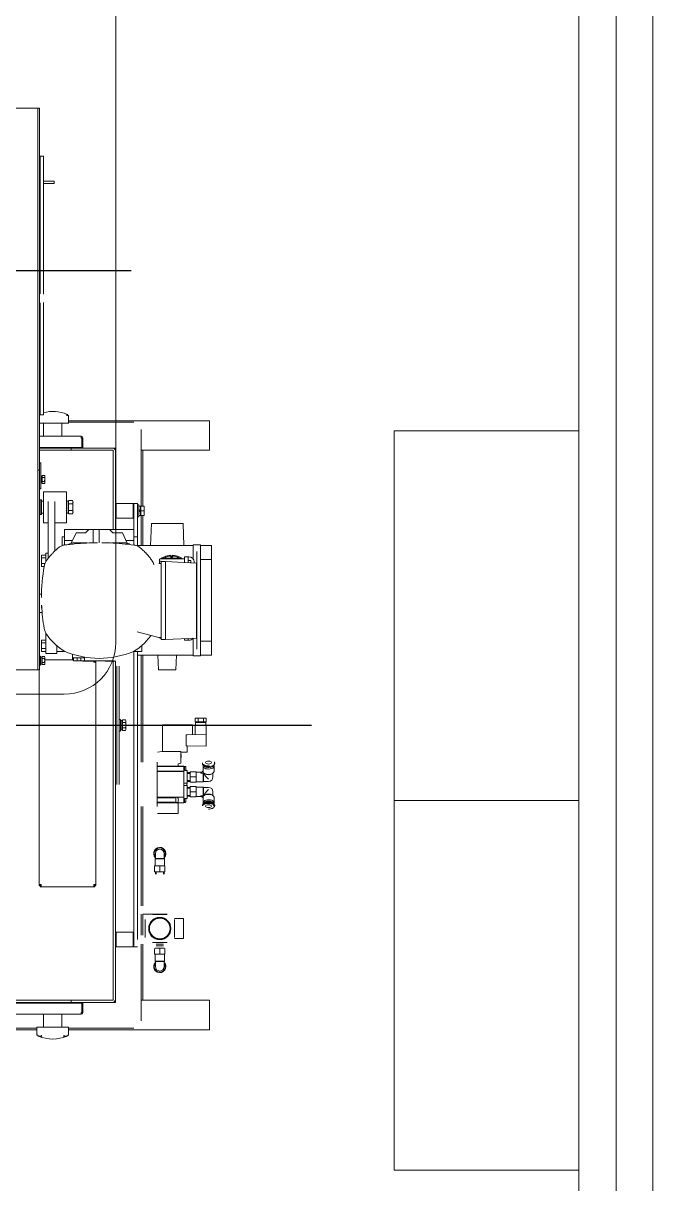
# Model space of a CAD drawing. Extents: x -681219 to -550379, y -242630 to -158199.
# Drawn here: x -667758 to -666906, y -222387 to -220817 of the extents above; entities that cross this region are included whole.
import ezdxf
from ezdxf.lldxf.tags import DXFTag

# ---------------------------------------------------------------- set-up
doc = ezdxf.new("R2010")
doc.units = 0
doc.header["$LTSCALE"] = 1000
doc.linetypes.add('DASHED2', pattern=[9.525, 6.35, -3.175])
doc.layers.get('0').update_dxf_attribs({"linetype": 'CONTINUOUS'})
for name, color, linetype, lineweight in [('buyer', 6, 'CONTINUOUS', 0), ('famsun', 7, 'CONTINUOUS', 0), ('轴网_轴线', 1, 'CENTER2', 0)]:
    doc.layers.add(name, color=color, linetype=linetype, lineweight=lineweight)
doc.layers.add('center', color=253, linetype='CENTER2')
doc.layers.add('interface', color=251, linetype='DASHED2')
tags = doc.linetypes.add('CENTER2', pattern=[28.575, 19.05, -3.175, 3.175, -3.175]).pattern_tags.tags
tags[10:11] = [DXFTag(74, 4), DXFTag(75, 0), DXFTag(340, '0'), DXFTag(46, 0.0), DXFTag(50, 0.0), DXFTag(44, 0.0), DXFTag(45, 0.0)]
tags[8:9] = [DXFTag(74, 4), DXFTag(75, 0), DXFTag(340, '0'), DXFTag(46, 0.0), DXFTag(50, 0.0), DXFTag(44, 0.0), DXFTag(45, 0.0)]
tags[6:7] = [DXFTag(74, 4), DXFTag(75, 0), DXFTag(340, '0'), DXFTag(46, 0.0), DXFTag(50, 0.0), DXFTag(44, 0.0), DXFTag(45, 0.0)]
tags[4:5] = [DXFTag(74, 4), DXFTag(75, 0), DXFTag(340, '0'), DXFTag(46, 0.0), DXFTag(50, 0.0), DXFTag(44, 0.0), DXFTag(45, 0.0)]

# ---------------------------------------------------------------- blocks, each defined once
blk = doc.blocks.new('轴网FB0EDE194AE0F5E0')
at = {"layer": '轴网_轴线'}
blk.add_line((43000, -1200), (43000, 23700), dxfattribs=at)
blk = doc.blocks.new('9001010002801XY_A_LD-PSC-Ⅲ_B_V_1', base_point=(1910, 1482.9))
at = {"color": 0, "linetype": 'ByBlock', "lineweight": -2}
for p, q in [((1407, 2305.9), (2413, 2305.9)), ((1337, 729.9), (1337, 2235.9)), ((2483, 2235.9), (2483, 729.9)), ((2413, 659.9), (1407, 659.9))]:
    blk.add_line(p, q, dxfattribs=at)
for centre, radius in [((2310, 1482.9), 135), ((1910, 1482.9), 131.5), ((2310, 1482.9), 125)]:
    blk.add_circle(centre, radius, dxfattribs=at)
for centre, start, end in [((1407, 2235.9), 90, 180), ((2413, 2235.9), 0, 90), ((1407, 729.9), 180, 270), ((2413, 729.9), 270, 360)]:
    blk.add_arc(centre, 70, start, end, dxfattribs=at)
at = {"layer": 'center', "ltscale": 11.787254}
for p, q in [((1910, 639.1), (1910, 2323.2)), ((1316.8, 1482.9), (2503.2, 1482.9))]:
    blk.add_line(p, q, dxfattribs=at)
at = {"layer": 'center', "ltscale": 1.192057}
for p, q in [((1762.5, 1930.4), (2057.5, 1930.4)), ((1762.5, 1035.4), (2057.5, 1035.4))]:
    blk.add_line(p, q, dxfattribs=at)
at = {"layer": 'center', "ltscale": 2.017226}
blk.add_line((2310, 1634.4), (2310, 1346.2), dxfattribs=at)
at = {"layer": 'interface', "ltscale": 2.722021}
for points in [[(1772.5, 2067.9), (2047.5, 2067.9), (2047.5, 1792.9), (1772.5, 1792.9)], [(1772.5, 897.9), (2047.5, 897.9), (2047.5, 1172.9), (1772.5, 1172.9)]]:
    blk.add_lwpolyline(points, close=True, dxfattribs=at)
blk.add_circle((1910, 1482.9), 125, dxfattribs=at)
blk = doc.blocks.new('*U117')
at = {"color": 0, "linetype": 'ByBlock', "lineweight": -2}
for p, q in [((178.4, 412), (715.5, 412)), ((178.4, 410), (715.5, 410)), ((715.5, 409), (715.5, 419.1)), ((716.6, 408.5), (716, 408.5)), ((716.6, 408.5), (722.3, 408.5)), ((722.3, 408.5), (727.6, 408.5)), ((724.4, 391), (724.4, 408.5)), ((727.6, 408.5), (746.3, 408.5)), ((746.3, 408.5), (751.5, 408.5)), ((749.4, 408.5), (749.4, 391)), ((751.5, 408.5), (757.3, 408.5)), ((757.9, 408.5), (757.3, 408.5)), ((758.4, 419.1), (758.4, 409)), ((758.4, 412), (949.4, 412)), ((758.4, 410), (846.9, 410)), ((949.4, 412), (949.4, 372)), ((856.9, 400), (856.9, 296.2)), ((775.4, 391), (118.4, 391)), ((775.4, 391), (775.4, 388.5)), ((775.4, 388.5), (776.4, 388.5)), ((777.9, 388.5), (776.4, 388.5)), ((776.4, 376), (776.4, 388.5)), ((776.4, 388.5), (776.4, 376)), ((777.9, 376), (777.9, 388.5)), ((74.9, 372), (818.9, 372)), ((776.4, 376), (117.4, 376)), ((761.9, 375), (131.9, 375)), ((761.9, 372), (131.9, 372)), ((761.9, 375), (817.9, 375)), ((761.9, 375), (761.9, 372)), ((761.9, 375), (761.9, 372)), ((761.9, 372), (817.9, 372)), ((777.9, 376), (776.4, 376)), ((817.9, 375), (821.9, 375)), ((818.9, 372), (818.9, -86.5)), ((818.9, 371), (818.9, -86.5)), ((821.9, 375), (821.9, 371)), ((821.9, 371), (821.9, -87)), ((856.9, 372), (949.4, 372)), ((858.9, 372), (858.9, 296.2)), ((875.6, 319.1), (875.9, 319.5)), ((875.6, 319.1), (888.3, 319.1)), ((875.6, 309.8), (875.6, 319.1)), ((875.9, 319.5), (875.9, 326.5)), ((875.9, 319.5), (887.9, 319.5)), ((887.9, 326.5), (887.9, 319.5)), ((887.9, 319.5), (888.3, 319.1)), ((888.3, 319.1), (888.3, 309.8)), ((821.9, 299), (822.9, 300)), ((822.9, 300), (822.9, 280)), ((822.9, 300), (845.9, 300)), ((845.9, 280), (845.9, 300)), ((845.9, 300), (846.9, 299)), ((851.9, 300), (846.9, 300)), ((846.9, 300), (846.9, 290)), ((874.9, 309.7), (875.6, 309.8)), ((874.9, 309.4), (874.9, 309.7)), ((874.9, 302), (874.9, 309.4)), ((875.6, 309.8), (888.3, 309.8)), ((875.6, 301.5), (888.3, 301.5)), ((876.9, 298.5), (886.9, 298.5)), ((881.9, 309.4), (881.9, 302)), ((888.3, 309.8), (888.9, 309.7)), ((888.9, 309.4), (888.9, 309.7)), ((888.9, 309.4), (888.9, 302)), ((846.9, -100), (846.9, 290)), ((851.9, -100), (851.9, 290)), ((856.9, 283.8), (856.9, 255.8)), ((858.9, 283.8), (858.9, 255.8)), ((861.9, 287.2), (861.9, 262.8)), ((891.7, 294), (872.2, 294)), ((886.9, 296), (876.9, 296)), ((901.9, 288.6), (913.9, 288.6)), ((901.9, 262.8), (901.9, 287.2)), ((913.9, 288.6), (913.9, 287.6)), ((913.9, 287.6), (913.9, 262.4)), ((822.9, 280), (821.9, 281)), ((845.9, 280), (822.9, 280)), ((846.9, 281), (845.9, 280)), ((892, 255.8), (858.9, 255.8)), ((872.2, 256), (891.7, 256)), ((901.9, 261.4), (913.9, 261.4)), ((913.9, 262.4), (913.9, 261.4)), ((856.9, 244.2), (856.9, 110)), ((858.9, 244.2), (858.9, 110)), ((718.4, 217), (719.9, 217)), ((718.4, 217), (718.4, 215.5)), ((718.4, 215.5), (721.4, 215.5)), ((718.4, 215.5), (718.4, -75)), ((719.9, 218.5), (719.9, 217)), ((721.4, 218.5), (719.9, 218.5)), ((721.4, 217), (719.9, 217)), ((719.9, 217), (719.9, 215.5)), ((721.4, 218.5), (721.4, 215.5)), ((792.4, 218.5), (721.4, 218.5)), ((792.4, 218.5), (792.4, 215.5)), ((793.9, 218.5), (792.4, 218.5)), ((793.9, 217), (792.4, 217)), ((795.4, 215.5), (792.4, 215.5)), ((793.9, 218.5), (793.9, 217)), ((795.4, 217), (793.9, 217)), ((793.9, 215.5), (793.9, 217)), ((795.4, 215.5), (795.4, 217)), ((795.4, -85.5), (795.4, 215.5)), ((874.9, 198.3), (875.6, 198.5)), ((874.9, 198), (874.9, 198.3)), ((874.9, 190.6), (874.9, 198)), ((874.9, 190.6), (874.9, 190.3)), ((875.6, 190.2), (874.9, 190.3)), ((875.6, 198.5), (888.3, 198.5)), ((875.6, 190.2), (888.3, 190.2)), ((875.6, 180.9), (875.6, 190.2)), ((875.9, 198.5), (875.9, 201.5)), ((877, 201.5), (877, 198.5)), ((881.9, 190.6), (881.9, 198)), ((886.9, 201.5), (886.9, 198.5)), ((887.9, 201.5), (887.9, 198.5)), ((888.3, 198.5), (888.9, 198.3)), ((888.9, 190.3), (888.3, 190.2)), ((888.3, 190.2), (888.3, 180.9)), ((888.9, 198), (888.9, 198.3)), ((888.9, 198), (888.9, 190.6)), ((888.9, 190.6), (888.9, 190.3)), ((888.3, 180.9), (875.6, 180.9)), ((875.9, 180.5), (875.6, 180.9)), ((887.9, 180.5), (875.9, 180.5)), ((875.9, 173.5), (875.9, 180.5)), ((888.3, 180.9), (887.9, 180.5)), ((887.9, 180.5), (887.9, 173.5)), ((878.4, 110), (878.4, 50)), ((906.9, 119.4), (878.9, 119.4)), ((906.9, 104.8), (906.9, 119.4)), ((903.4, 104.8), (878.4, 104.8)), ((903.4, 103.9), (878.4, 103.9)), ((903.4, 98.1), (878.4, 98.1)), ((903.4, 97.2), (878.4, 97.2)), ((903.4, 103.9), (903.4, 104.8)), ((906.9, 104.8), (903.4, 104.8)), ((903.4, 104.5), (905.6, 104.3)), ((903.4, 102.6), (903.4, 103.9)), ((903.4, 102.6), (903.4, 99.4)), ((903.4, 98.1), (903.4, 99.4)), ((903.4, 97.2), (903.4, 98.1)), ((905.6, 97.7), (903.4, 97.5)), ((914.6, 97.2), (903.4, 97.2)), ((914.6, 104.8), (906.9, 104.8)), ((906.9, 104.8), (906.9, 102.3)), ((914.6, 101), (914.6, 104.8)), ((914.6, 104.4), (915.3, 104.4)), ((914.6, 101), (914.6, 97.2)), ((914.6, 98.9), (918.9, 98.9)), ((915.3, 98.9), (914.6, 98.9)), ((914.6, 62.8), (914.6, 97.2)), ((915.3, 98.9), (915.3, 104.4)), ((915.3, 104.4), (916.2, 104.4)), ((916.2, 99), (915.3, 98.9)), ((918.9, 98.9), (918.9, 81.1)), ((918.9, 96), (922.9, 96)), ((918.9, 94.9), (922.9, 94.9)), ((922.9, 96.4), (923.1, 97)), ((922.9, 83.6), (922.9, 96.4)), ((923.4, 97), (923.1, 97)), ((930.8, 97), (923.4, 97)), ((930.8, 97), (931.1, 97)), ((931.1, 97), (931.3, 96.4)), ((931.3, 83.6), (931.3, 96.4)), ((931.3, 96.4), (938.1, 96.4)), ((940.4, 98.4), (937.4, 95.8)), ((940.5, 97.9), (937.4, 95.3)), ((937.4, 95.3), (940.6, 95.3)), ((939.7, 108.2), (939.7, 109.1)), ((940.4, 98.1), (940.4, 104.5)), ((940.5, 104.9), (940.8, 106.1)), ((940.5, 97), (940.5, 97.9)), ((940.6, 83.6), (940.6, 95.3)), ((940.9, 84), (940.9, 94.9)), ((940.9, 94.9), (942, 94.9)), ((942, 94.9), (942, 95)), ((943.3, 94.2), (942.2, 94.9)), ((953.7, 94.9), (952.5, 94.2)), ((953.9, 95), (953.9, 90)), ((955.1, 106.1), (955.4, 104.9)), ((955.4, 104.5), (955.4, 97.3)), ((956.1, 109.3), (956.1, 109.3)), ((956.2, 109.1), (956.2, 108.2)), ((823.9, 80), (823.9, -80)), ((823.9, 80), (823.9, -80)), ((826.9, 80), (826.9, -80)), ((918.4, 81.7), (914.6, 81.7)), ((918.4, 81.7), (918.4, 78.3)), ((918.9, 81.1), (918.4, 81.1)), ((918.4, 78.9), (918.9, 78.9)), ((918.9, 85.1), (922.9, 85.1)), ((922.9, 84), (918.9, 84)), ((918.9, 78.9), (918.9, 61.1)), ((923.1, 83), (922.9, 83.6)), ((923.4, 83), (923.1, 83)), ((930.8, 90), (923.4, 90)), ((923.4, 83), (930.8, 83)), ((930.8, 83), (931.1, 83)), ((931.3, 83.6), (931.1, 83)), ((940.6, 83.6), (931.3, 83.6)), ((940.9, 84), (940.6, 83.6)), ((947.9, 84), (940.9, 84)), ((918.4, 78.3), (914.6, 78.3)), ((918.9, 76), (922.9, 76)), ((918.9, 74.9), (922.9, 74.9)), ((918.9, 65.1), (922.9, 65.1)), ((922.9, 64), (918.9, 64)), ((922.9, 76.4), (923.1, 77)), ((922.9, 63.6), (922.9, 76.4)), ((923.1, 63), (922.9, 63.6)), ((923.4, 77), (923.1, 77)), ((923.4, 63), (923.1, 63)), ((930.8, 77), (923.4, 77)), ((930.8, 70), (923.4, 70)), ((930.8, 63), (923.4, 63)), ((930.8, 77), (931.1, 77)), ((930.8, 63), (931.1, 63)), ((931.1, 77), (931.3, 76.4)), ((931.3, 63.6), (931.1, 63)), ((931.3, 63.6), (931.3, 76.4)), ((931.3, 76.4), (940.6, 76.4)), ((938.1, 63.6), (931.3, 63.6)), ((940.5, 62.1), (937.4, 64.7)), ((940.6, 64.7), (937.4, 64.7)), ((940.4, 61.6), (937.4, 64.2)), ((940.5, 62.1), (940.5, 63)), ((940.6, 64.7), (940.6, 76.4)), ((940.6, 76.4), (940.9, 76)), ((940.9, 65.1), (940.9, 76)), ((940.9, 76), (947.9, 76)), ((942, 65.1), (940.9, 65.1)), ((942, 65), (942, 65.1)), ((942.2, 65.1), (943.3, 65.8)), ((952.5, 65.8), (953.7, 65.1)), ((953.9, 70), (953.9, 65)), ((856.9, 50), (856.9, -95)), ((858.9, 50), (858.9, -95)), ((914.6, 62.8), (878.4, 62.8)), ((914.6, 62.3), (878.4, 62.3)), ((914.6, 55.7), (878.4, 55.7)), ((906.9, 55.2), (878.4, 55.2)), ((914.6, 55.2), (906.9, 55.2)), ((906.9, 52), (906.9, 55.2)), ((906.9, 52), (910.4, 51.1)), ((910.4, 51.1), (910.4, 35.6)), ((914.6, 62.3), (914.6, 62.8)), ((914.6, 55.7), (914.6, 62.3)), ((918.9, 61.1), (914.6, 61.1)), ((914.6, 61.1), (915.3, 61.1)), ((914.6, 55.2), (914.6, 55.7)), ((915.3, 55.6), (914.6, 55.6)), ((915.3, 55.6), (915.3, 61.1)), ((915.3, 61.1), (916.2, 61)), ((916.2, 55.6), (915.3, 55.6)), ((939.7, 50.9), (939.7, 51.8)), ((940.4, 55.5), (940.4, 61.9)), ((940.8, 53.9), (940.5, 55.1)), ((955.4, 55.1), (955.1, 53.9)), ((955.4, 62.7), (955.4, 55.5)), ((956.1, 50.8), (955.8, 49.5)), ((956.2, 51.8), (956.2, 50.9)), ((884.7, 35.6), (878.9, 36.4)), ((910.4, 35.6), (884.7, 35.6)), ((885.4, -0.6), (885.4, 35.6)), ((910.4, 43.6), (911, 43.6)), ((911, 39.4), (910.4, 39.4)), ((910.4, 36.3), (919.1, 36.3)), ((911, 43.6), (911, 39.4)), ((919.1, 36.3), (919.1, 28)), ((917.4, 12.8), (917.4, 28)), ((917.4, 28), (919.1, 28)), ((919.1, 28), (944.9, 28.5)), ((944.9, 28.5), (944.9, 12.3)), ((826.9, 8), (828.5, 8)), ((828.5, -8), (828.5, 8)), ((828.5, 6.2), (828.8, 6.2)), ((830.6, -6.2), (830.6, 6.2)), ((830.6, 5.8), (831.2, 5.8)), ((831.2, 3.6), (831.2, 7.2)), ((831.2, 7.2), (835.4, 7.2)), ((831.2, 3.6), (835.4, 3.6)), ((831.2, -3.6), (831.2, 3.6)), ((835.4, 7.2), (835.9, 6.2)), ((835.9, 0), (835.9, 6.2)), ((835.9, 0), (835.9, -6.2)), ((919.1, 12.8), (917.4, 12.8)), ((918.9, 12.8), (926.1, 12.5)), ((944.9, 12.3), (919.1, 12.8)), ((926.1, 12.5), (926.1, -0.6)), ((929.9, 0.3), (929.9, 12.6)), ((929.9, 0.3), (944.9, 0.3)), ((930.4, -3.5), (930.4, 0.3)), ((944.4, 0.3), (944.4, -3.5)), ((944.9, 12.3), (944.9, 0.3)), ((828.5, -8), (826.9, -8)), ((830.6, -6.2), (828.5, -6.2)), ((831.2, -5.8), (830.6, -5.8)), ((831.2, -7.2), (831.2, -3.6)), ((831.2, -3.6), (835.4, -3.6)), ((831.2, -7.2), (835.4, -7.2)), ((835.9, -6.2), (835.4, -7.2)), ((926.1, -0.6), (885.4, -0.6)), ((929.9, -4.7), (929.9, -9.7)), ((929.9, -4.7), (933.7, -4.7)), ((929.9, -9.7), (933.7, -9.7)), ((930.4, -3.5), (944.4, -3.5)), ((931.3, -4.7), (931.3, -3.5)), ((933.7, -4.7), (933.7, -9.7)), ((933.7, -4.7), (941.2, -4.7)), ((933.7, -9.7), (941.2, -9.7)), ((941.2, -4.7), (944.9, -4.7)), ((941.2, -4.7), (941.2, -9.7)), ((941.2, -9.7), (944.9, -9.7)), ((943.6, -3.5), (943.6, -4.7)), ((944.9, -4.7), (944.9, -9.7)), ((651.9, -75), (710.9, -75)), ((710.9, -75), (716.9, -75)), ((716.9, -75), (716.9, -75.2)), ((718.9, -75), (716.9, -75)), ((716.9, -75), (716.9, -78)), ((716.9, -342), (716.9, -78)), ((718.9, -78), (718.9, -75)), ((718.9, -342), (718.9, -78)), ((879.4, -95), (880.1, -75)), ((880.1, -75), (903.7, -75)), ((903.7, -75), (904.4, -95)), ((718.9, -81.5), (720.5, -81.5)), ((720.5, -93.5), (718.9, -93.5)), ((720.5, -93.5), (720.5, -81.5)), ((720.5, -82.8), (722.1, -82.8)), ((722.1, -92.2), (721.9, -92.2)), ((722.1, -82.8), (722.1, -91.9)), ((722.1, -83.1), (722.6, -83.1)), ((722.1, -92.1), (722.1, -91.9)), ((722.6, -92), (722.1, -92)), ((722.6, -84.7), (722.6, -82)), ((722.6, -82), (725.7, -82)), ((722.6, -90.3), (722.6, -84.7)), ((722.6, -84.7), (725.7, -84.7)), ((722.6, -93), (722.6, -90.3)), ((722.6, -90.3), (725.7, -90.3)), ((722.6, -93), (725.7, -93)), ((725.7, -82), (726.1, -82.7)), ((726.1, -92.3), (725.7, -93)), ((726.1, -87.5), (726.1, -82.7)), ((726.1, -87.5), (726.1, -92.3)), ((726.1, -88.5), (764.1, -88.5)), ((763.9, -89.5), (763.9, -91)), ((763.9, -91), (769.9, -91)), ((763.9, -96.1), (763.9, -91)), ((764.9, -91), (764.9, -87)), ((764.9, -87), (769.9, -87)), ((769.9, -91), (769.9, -87)), ((769.9, -87), (774.9, -87)), ((769.9, -91), (779.9, -91)), ((779.9, -87), (774.9, -87)), ((774.9, -91), (774.9, -87)), ((777.9, -86.5), (791.9, -86.5)), ((777.9, -87), (777.9, -86.5)), ((779.9, -89.5), (779.9, -87)), ((779.9, -87), (819.9, -87)), ((779.9, -91), (779.9, -89.5)), ((791.9, -86.5), (791.9, -87)), ((795.4, -85.5), (792.4, -85.5)), ((792.4, -85.5), (792.4, -87)), ((793.9, -87), (793.9, -85.5)), ((795.4, -87), (793.9, -87)), ((795.4, -87), (795.4, -85.5)), ((807.9, -86.5), (821.9, -86.5)), ((807.9, -87), (807.9, -86.5)), ((926.9, -94), (926.9, -104.3)), ((926.9, -94), (931.9, -94)), ((931.9, -94.1), (931.9, -94)), ((932, -94.1), (931.9, -94.1)), ((932, -94), (932, -94.1)), ((932, -94), (936.9, -94)), ((936.9, -104.3), (936.9, -94)), ((721.9, -103.7), (721.9, -100)), ((727.4, -100), (721.9, -100)), ((721.9, -111.3), (721.9, -103.7)), ((727.4, -103.7), (721.9, -103.7)), ((727.4, -97), (727.4, -125.2)), ((727.4, -97), (742.4, -97)), ((742.4, -97), (742.4, -107.7)), ((742.4, -100), (753.2, -100)), ((749.8, -101.9), (753.1, -100)), ((753.1, -100), (753.6, -99.8)), ((846.3, -99.8), (850.1, -101.9)), ((846.6, -100), (857.4, -100)), ((926.9, -95), (852.4, -95)), ((857.4, -100), (857.4, -100.2)), ((857.4, -103.2), (857.4, -100.2)), ((857.4, -108.1), (857.4, -103.2)), ((926.9, -104.3), (926.9, -117.7)), ((931.9, -104.3), (931.9, -102.9)), ((931.9, -102.9), (932, -102.9)), ((931.9, -233.7), (931.9, -104.3)), ((932, -102.9), (932, -104.3)), ((932, -233.7), (932, -104.3)), ((951.4, -95), (936.9, -95)), ((936.9, -104.3), (936.9, -233.7)), ((951.9, -100), (951.9, -95.5)), ((951.9, -108.6), (951.9, -100)), ((951.9, -114.1), (951.9, -108.6)), ((721.9, -115), (721.9, -111.3)), ((727.4, -111.3), (721.9, -111.3)), ((727.4, -115), (721.9, -115)), ((851.4, -126.3), (880.4, -118.8)), ((880.4, -118.8), (883.9, -118.8)), ((882.4, -118), (883.9, -118)), ((883.9, -221.7), (883.9, -115.8)), ((889.4, -115.8), (883.9, -115.8)), ((889.4, -221.7), (889.4, -115.8)), ((931.4, -118), (889.4, -115.8)), ((915.4, -117.1), (915.4, -115)), ((915.4, -115), (920.4, -115)), ((921.4, -115), (920.4, -115)), ((920.4, -115), (920.4, -117.4)), ((931.4, -219.5), (931.4, -118)), ((951.4, -113.6), (936.9, -113.6)), ((951.9, -118.6), (951.9, -114.1)), ((951.9, -219.4), (951.9, -118.6)), ((718.9, -152.5), (722.6, -152.5)), ((722.4, -158.5), (721.9, -158.5)), ((721.9, -162.5), (721.9, -158.5)), ((722.2, -177.5), (718.9, -177.5)), ((721.9, -218.7), (721.9, -215)), ((725.4, -215), (721.9, -215)), ((721.9, -226.3), (721.9, -218.7)), ((726.5, -218.7), (721.9, -218.7)), ((883.9, -218.8), (880.4, -218.8)), ((881.4, -223.6), (881.4, -218.8)), ((931.4, -219.5), (889.4, -221.7)), ((928.4, -221), (928.4, -219.7)), ((951.9, -223.9), (951.9, -219.4)), ((727.4, -226.3), (721.9, -226.3)), ((721.9, -230), (721.9, -226.3)), ((727.4, -230), (721.9, -230)), ((727.4, -220.9), (727.4, -233)), ((730.9, -233), (727.4, -233)), ((730.9, -225.7), (730.9, -302.6)), ((881.4, -224), (881.4, -223.6)), ((882.4, -225), (915.4, -225)), ((889.4, -221.7), (883.9, -221.7)), ((883.9, -226), (883.9, -225)), ((887.9, -226), (883.9, -226)), ((887.9, -226), (887.9, -225)), ((907.9, -226), (887.9, -226)), ((896.9, -227.6), (896.9, -229)), ((896.9, -229), (896.9, -230)), ((898.9, -229), (898.9, -227.6)), ((898.9, -230), (898.9, -229)), ((907.9, -225), (907.9, -226)), ((911.9, -226), (907.9, -226)), ((911.9, -225), (911.9, -226)), ((915.4, -220.4), (915.4, -221)), ((915.4, -228), (915.4, -221)), ((915.4, -228), (920.4, -228)), ((920.4, -220.1), (920.4, -221)), ((920.4, -221), (920.4, -228)), ((920.4, -223), (923.9, -223)), ((920.4, -228), (921.4, -228)), ((923.9, -219.9), (923.9, -223)), ((926.9, -225.3), (926.9, -233.7)), ((926.9, -233.7), (926.9, -244)), ((931.9, -235.1), (931.9, -233.7)), ((932, -235.1), (931.9, -235.1)), ((932, -233.7), (932, -235.1)), ((936.9, -224.4), (951.4, -224.4)), ((936.9, -244), (936.9, -233.7)), ((951.9, -229.4), (951.9, -223.9)), ((951.9, -238), (951.9, -229.4)), ((739.9, -302.6), (739.9, -235.7)), ((749.9, -255), (749.9, -243)), ((752.9, -250), (752.9, -244)), ((752.9, -265), (752.9, -250)), ((763.7, -250), (752.9, -250)), ((762, -246.4), (768.6, -260.5)), ((783.6, -246.9), (765.4, -246.9)), ((791.9, -265), (791.9, -246.6)), ((799.9, -247), (799.9, -265)), ((834.4, -246.9), (816.3, -246.9)), ((831.3, -260.5), (837.9, -246.4)), ((836.2, -250), (846.9, -250)), ((846.9, -250), (846.9, -244)), ((846.9, -265), (846.9, -250)), ((851.9, -242.2), (851.9, -255)), ((852.4, -243), (926.9, -243)), ((856.9, -243), (856.9, -283.8)), ((858.9, -243), (858.9, -283.8)), ((870.5, -273), (869.4, -243)), ((914.4, -243), (913.4, -273)), ((926.9, -244), (931.9, -244)), ((931.9, -244), (931.9, -243.9)), ((931.9, -243.9), (932, -243.9)), ((932, -243.9), (932, -244)), ((932, -244), (936.9, -244)), ((936.9, -243), (951.4, -243)), ((951.9, -242.5), (951.9, -238)), ((752.9, -255), (749.9, -255)), ((785.9, -265), (752.9, -265)), ((781.4, -260.5), (768.6, -260.5)), ((785.9, -265), (781.4, -260.5)), ((791.9, -265), (785.9, -265)), ((799.9, -265), (791.9, -265)), ((813.9, -265), (799.9, -265)), ((818.4, -260.5), (813.9, -265)), ((846.9, -265), (813.9, -265)), ((831.3, -260.5), (818.4, -260.5)), ((818.9, -265), (818.9, -371)), ((818.9, -265), (818.9, -372)), ((821.9, -265), (821.9, -371)), ((851.9, -255), (846.9, -255)), ((846.9, -290), (846.9, -265)), ((851.9, -290), (851.9, -255)), ((724.4, -316), (724.4, -274)), ((724.4, -274), (730.9, -274)), ((739.9, -274), (755.4, -274)), ((755.4, -274), (755.4, -316)), ((821.9, -281), (822.9, -280)), ((822.9, -280), (822.9, -300)), ((822.9, -280), (845.9, -280)), ((845.9, -300), (845.9, -280)), ((845.9, -280), (846.9, -281)), ((851.9, -282), (853.5, -282)), ((853.5, -298), (853.5, -282)), ((870.5, -273), (913.4, -273)), ((718.9, -285), (719.9, -285)), ((719.9, -285), (719.9, -305)), ((719.9, -285), (721.9, -285)), ((719.9, -285), (719.9, -305)), ((721.9, -285), (721.9, -305)), ((721.9, -287), (724.4, -287)), ((755.4, -287), (757.9, -287)), ((757.9, -287), (757.9, -303)), ((757.9, -287.7), (758.5, -287.7)), ((758.5, -290.6), (758.5, -286.1)), ((758.5, -286.1), (763.7, -286.1)), ((758.5, -290.6), (763.7, -290.6)), ((758.5, -299.4), (758.5, -290.6)), ((763.7, -286.1), (764.3, -287.3)), ((764.3, -287.3), (764.3, -295)), ((764.3, -302.7), (764.3, -295)), ((846.9, -290), (846.9, -300)), ((851.9, -300), (851.9, -290)), ((853.5, -298), (851.9, -298)), ((853.5, -283.8), (855.6, -283.8)), ((855.6, -288.2), (853.5, -290.3)), ((853.5, -291.8), (855.6, -289.7)), ((855.6, -296.2), (853.5, -296.2)), ((855.6, -283.8), (855.6, -288.2)), ((855.6, -284.2), (856.2, -284.2)), ((855.6, -288.2), (855.6, -289.7)), ((855.6, -289.7), (855.6, -296.2)), ((856.2, -295.8), (855.6, -295.8)), ((856.2, -290), (856.2, -283.8)), ((856.2, -283.8), (860.4, -283.8)), ((856.2, -296.2), (856.2, -290)), ((856.2, -290), (860.4, -290)), ((856.2, -296.2), (860.4, -296.2)), ((856.9, -296.2), (856.9, -400)), ((858.9, -296.2), (858.9, -372)), ((860.9, -283.8), (860.4, -283.8)), ((860.4, -296.2), (860.9, -296.2)), ((860.9, -296.2), (860.9, -283.8)), ((719.9, -305), (718.9, -305)), ((721.9, -305), (719.9, -305)), ((724.4, -303), (721.9, -303)), ((757.9, -303), (755.4, -303)), ((758.5, -302.3), (757.9, -302.3)), ((758.5, -303.9), (758.5, -299.4)), ((758.5, -299.4), (763.7, -299.4)), ((758.5, -303.9), (763.7, -303.9)), ((764.3, -302.7), (763.7, -303.9)), ((822.9, -300), (821.9, -299)), ((845.9, -300), (822.9, -300)), ((846.9, -299), (845.9, -300)), ((846.9, -300), (851.9, -300)), ((720.9, -320), (718.9, -320)), ((718.9, -352), (718.9, -323)), ((720.9, -323), (720.9, -320)), ((720.9, -352), (720.9, -323)), ((720.9, -327.8), (722.1, -327.8)), ((722.1, -327.8), (722.1, -336.9)), ((722.1, -328.1), (722.6, -328.1)), ((722.6, -329.7), (722.6, -327)), ((722.6, -327), (725.7, -327)), ((722.6, -335.3), (722.6, -329.7)), ((722.6, -329.7), (725.7, -329.7)), ((755.4, -316), (724.4, -316)), ((725.7, -327), (726.1, -327.7)), ((726.1, -332.5), (726.1, -327.7)), ((716.9, -342), (716.9, -345)), ((716.9, -344.8), (716.9, -345.2)), ((718.9, -345), (716.9, -345)), ((716.9, -345), (716.9, -348)), ((716.9, -345), (718.9, -345)), ((722.1, -337.2), (721.9, -337.2)), ((722.1, -337.1), (722.1, -336.9)), ((722.6, -337), (722.1, -337)), ((722.6, -338), (722.6, -335.3)), ((722.6, -335.3), (725.7, -335.3)), ((722.6, -338), (725.7, -338)), ((726.1, -337.3), (725.7, -338)), ((726.1, -332.5), (726.1, -337.3)), ((716.9, -348), (716.9, -832)), ((718.9, -348), (718.9, -832)), ((718.9, -355), (720.9, -355)), ((720.9, -355), (720.9, -352)), ((718.9, -372), (761.9, -372)), ((818.9, -372), (718.9, -372)), ((718.9, -375), (761.9, -375)), ((718.9, -376), (776.4, -376)), ((817.9, -372), (761.9, -372)), ((761.9, -375), (761.9, -372)), ((761.9, -375), (761.9, -372)), ((817.9, -375), (761.9, -375)), ((777.9, -376), (776.4, -376)), ((776.4, -388.5), (776.4, -376)), ((776.4, -376), (776.4, -388.5)), ((777.9, -388.5), (777.9, -376)), ((821.9, -375), (817.9, -375)), ((821.9, -371), (821.9, -375)), ((949.4, -372), (856.9, -372)), ((949.4, -412), (949.4, -372)), ((718.9, -391), (775.4, -391)), ((724.4, -408.5), (724.4, -391)), ((749.4, -391), (749.4, -408.5)), ((775.4, -388.5), (775.4, -391)), ((776.4, -388.5), (775.4, -388.5)), ((777.9, -388.5), (776.4, -388.5)), ((733.7, -408.5), (718.6, -408.5)), ((718.9, -420), (719.9, -420)), ((720.9, -420), (719.9, -420)), ((719.9, -420), (719.9, -571.5)), ((722.4, -420), (720.9, -420)), ((724.4, -420), (722.4, -420)), ((724.4, -572), (724.4, -420)), ((740.2, -408.5), (733.7, -408.5)), ((755.3, -408.5), (740.2, -408.5)), ((757.9, -408.5), (755.3, -408.5)), ((758.4, -409), (758.4, -419.1)), ((846.9, -410), (758.4, -410)), ((949.4, -412), (758.4, -412)), ((719.9, -583.5), (719.9, -770)), ((724.4, -770), (724.4, -583)), ((724.9, -733), (728.9, -733)), ((724.9, -736), (728.9, -736)), ((738.9, -733), (728.9, -733)), ((728.9, -736), (738.9, -736)), ((738.9, -736), (738.9, -733)), ((718.9, -770), (719.9, -770)), ((720.9, -770), (719.9, -770)), ((722.4, -770), (720.9, -770)), ((724.4, -770), (722.4, -770)), ((716.9, -832), (716.9, -835)), ((718.9, -835), (718.9, -832)), ((651.9, -835), (710.9, -835)), ((710.9, -835), (716.9, -835)), ((716.9, -834.8), (716.9, -835)), ((716.9, -835), (718.9, -835))]:
    blk.add_line(p, q, dxfattribs=at)
at = {"color": 0, "linetype": 'ByBlock', "lineweight": -2, "ltscale": 0.5}
for points in [[(-1550.6, -1550), (1549.4, -1550), (1549.4, 1550), (-1550.6, 1550)], [(-1450.6, -1450), (1449.4, -1450), (1449.4, 1450), (-1450.6, 1450)], [(1199.4, 101.9), (1199.4, 601.9), (1449.4, 601.9), (1449.4, 101.9)], [(1199.4, -398.1), (1199.4, 101.9), (1449.4, 101.9), (1449.4, -398.1)]]:
    blk.add_lwpolyline(points, close=True, dxfattribs=at)
at = {"color": 0, "linetype": 'ByBlock', "lineweight": -2}
for radius in [15, 14.1, 14]:
    blk.add_circle((881.9, 275), radius, dxfattribs=at)
for centre, radius, start, end in [((736.9, 374.5), 50, 67.2788, 112.6442), ((716, 409), 0.5, 180, 270), ((757.9, 409), 0.5, 270, 0), ((775.4, 388.5), 2.5, 0, 90), ((775.4, 388.5), 1, 0, 90), ((773.4, 385.5), 4, 48.5904, 60), ((767.9, 379.5), 9.5, 331.7263, 338.3817), ((817.9, 371), 4, 0, 90), ((817.9, 371), 1, 0, 90), ((881.9, 326.5), 8.25, 0, 223.3418), ((881.9, 326.5), 7.5, 323.1301, 216.8699), ((881.9, 326.5), 6, 0, 180), ((881.9, 326.5), 8.25, 316.6582, 0), ((878.4, 288.2), 21.5, 80.6311, 99.3689), ((885.4, 288.2), 21.5, 80.6311, 99.3689), ((878.4, 176.8), 21.5, 80.6311, 99.3689), ((878.4, 211.8), 21.5, 260.6311, 279.3689), ((885.4, 176.8), 21.5, 80.6311, 99.3689), ((885.4, 211.8), 21.5, 260.6311, 279.3689), ((881.9, 173.5), 8.25, 136.6582, 0), ((881.9, 173.5), 7.5, 143.1301, 36.8699), ((881.9, 173.5), 6, 180, 0), ((881.9, 173.5), 8.25, 0, 43.3418), ((905.5, 103), 1.3, 15.1883, 85), ((905.5, 99), 1.3, 275, 344.8117), ((898, 101), 9, 344.8117, 15.1883), ((916.1, 103.4), 1, 16.257, 85), ((916.1, 100), 1, 275, 343.743), ((910.3, 101.7), 7, 343.743, 16.257), ((944.6, 93.5), 21.5, 170.6311, 189.3689), ((909.6, 93.5), 21.5, 350.6311, 9.3689), ((-688.4, -1593.1), 2346.1, 46.0154, 46.0268), ((944.6, 86.5), 21.5, 170.6311, 189.3689), ((909.6, 86.5), 21.5, 350.6311, 9.3689), ((947.9, 90), 6, 270, 0), ((944.6, 73.5), 21.5, 170.6311, 189.3689), ((944.6, 66.5), 21.5, 170.6311, 189.3689), ((909.6, 73.5), 21.5, 350.6311, 9.3689), ((909.6, 66.5), 21.5, 350.6311, 9.3689), ((-688.4, 1753.1), 2346.1, 313.9732, 313.9846), ((947.9, 70), 6, 0, 90), ((916.1, 60), 1, 16.257, 85), ((916.1, 56.6), 1, 275, 343.743), ((910.3, 58.3), 7, 343.743, 16.257), ((830.3, 0), 6.15, 87.1337, 106.9452), ((828.8, 0), 6.15, 83.066, 92.8663), ((832.7, 5.4), 3.21, 325.9389, 34.064), ((832.7, -5.4), 3.21, 325.9363, 34.0608), ((720.8, -87.5), 4.65, 267.1116, 287.0793), ((721.9, -87.5), 4.65, 263.0125, 272.8884), ((723.7, -83.4), 2.47, 325.9389, 34.064), ((723.7, -91.6), 2.47, 325.9363, 34.0608), ((799.9, -210.5), 120, 67.2643, 112.7357), ((766.4, -89.5), 2.5, 126.8699, 180), ((799.9, -173), 87, 125.2272, 144.9694), ((951.4, -95.5), 0.5, 0, 90), ((745, -134.5), 19.9, 144.9213, 169.9795), ((882.4, -119), 1, 90, 164.5164), ((921.4, -122), 7, 38.2132, 90), ((951.4, -114.1), 0.5, 0, 90), ((961.4, -173), 239.7, 169.9267, 177.3145), ((961.7, -173), 240, 179.9999, 190.0681), ((745.1, -211.5), 20, 190.0727, 215.0265), ((854.9, -211.5), 19.9, 324.9052, 343.7306), ((882.4, -224), 1, 180, 270), ((897.9, -203.5), 26.5, 238.1092, 267.8374), ((897.9, -210.8), 18.2, 236.6015, 266.8445), ((897.9, -210.8), 16.8, 266.5802, 273.4198), ((897.9, -203.5), 25.1, 267.7167, 272.2833), ((897.9, -203.5), 26.5, 272.1626, 301.8908), ((897.9, -210.8), 18.2, 273.1555, 303.3985), ((921.4, -221), 7, 270, 0), ((951.4, -223.9), 0.5, 270, 0), ((799.9, -173), 82.9, 239.6038, 240.8555), ((765.4, -234.9), 12, 240.8555, 270), ((834.4, -234.9), 12, 270, 299.1445), ((799.9, -173), 82.9, 299.1445, 300.3962), ((852.4, -242.5), 0.5, 180, 270), ((951.4, -242.5), 0.5, 270, 0), ((760.4, -288.3), 3.98, 326.0427, 33.9602), ((851.9, -286.9), 9.05, 339.8725, 20.1258), ((851.9, -293.1), 9.05, 339.8741, 20.1276), ((760.4, -301.7), 3.98, 326.04, 33.9571), ((723.7, -328.4), 2.47, 325.9389, 34.064), ((720.8, -332.5), 4.65, 272.042, 287.0793), ((721.9, -332.5), 4.65, 263.0125, 272.8884), ((723.7, -336.6), 2.47, 325.9363, 34.0608), ((767.9, -379.5), 9.5, 21.6183, 28.2737), ((817.9, -371), 1, 270, 0), ((817.9, -371), 4, 270, 0), ((775.4, -388.5), 1, 270, 0), ((775.4, -388.5), 2.5, 270, 0), ((773.4, -385.5), 4, 300, 311.4096), ((736.9, -374.5), 50, 255.5225, 292.7281), ((757.9, -409), 0.5, 0, 90), ((724.9, -730), 3, 260.4059, 270), ((724.9, -730), 6, 265.2198, 270)]:
    blk.add_arc(centre, radius, start, end, dxfattribs=at)
at = {"color": 0, "linetype": 'ByBlock', "lineweight": -2, "extrusion": (0, 0, -1)}
for centre, major_axis, ratio, start_param, end_param in [((716.6, 419.5), (0.251, -0.432), 0.845529, 2.027916, 3.262073), ((757.3, 419.5), (-0.251, -0.432), 0.845529, 3.021113, 4.25527), ((947.9, 109.1), (-8.25, 0), 0.5, 2.852206, 3.141593), ((931.1, 90), (6.16, 6.16), 0.267949, 0.183287, 0.340311), ((947.9, 109.1), (-8.25, 0), 0.5, 3.447529, 6.283185), ((947.9, 108.2), (-8.25, 0), 0.5, 3.141593, 6.283185), ((947.9, 104.5), (-7.5, 0), 0.5, 0, 0.115728), ((947.9, 104.5), (-7.5, 0), 0.5, 3.025864, 6.283185), ((947.9, 97.3), (-7.5, 0), 0.5, 3.141593, 6.216469), ((947.9, 106.1), (-7.13, 0), 0.5, 3.141593, 6.283185), ((947.9, 107.2), (-7.13, 0), 0.5, 3.669106, 5.755672), ((947.9, 90), (5.8, -5.8), 0.267949, 1.308997, 2.796363), ((947.9, 107.4), (-6.92, 0), 0.5, 4.10083, 5.323948), ((947.9, 96.1), (-6, 0), 0.5, 3.83767, 5.587108), ((931.1, 70), (6.16, -6.16), 0.267949, -0.340311, -0.183287), ((947.9, 62.7), (-7.5, 0), 0.5, 0.066716, 3.141593), ((947.9, 70), (-5.8, -5.8), 0.267949, 0.345229, 1.832596), ((947.9, 63.9), (-6, 0), 0.5, 0.696077, 2.445515), ((947.9, 51.8), (-8.25, 0), 0.5, 0, 3.141593), ((947.9, 50.9), (-8.25, 0), 0.5, 0, 1.666444), ((947.9, 55.4), (-7.24, 7.24), 0.267949, -0.328516, -0.195083), ((947.9, 55.5), (-7.5, 0), 0.5, 0, 3.257321), ((947.9, 55.5), (-7.5, 0), 0.5, 6.167457, 6.283185), ((947.9, 53.9), (7.13, 0), 0.5, 3.141593, 6.283185), ((947.9, 52.8), (7.13, 0), 0.5, 3.669105, 4.808036), ((947.9, 52.6), (-6.92, 0), 0.5, 0.959239, 1.666444), ((947.9, 52.8), (7.13, 0), 0.5, 5.353432, 5.755673), ((947.9, 50.9), (-8.25, 0), 0.5, 2.852206, 3.141593)]:
    blk.add_ellipse(centre, major_axis=major_axis, ratio=ratio, start_param=start_param, end_param=end_param, dxfattribs=at)
for centre in [(947.9, 109.5), (947.9, 50.5)]:
    blk.add_ellipse(centre, major_axis=(-4, 0), ratio=0.5, dxfattribs=at)
at = {"color": 0, "linetype": 'ByBlock', "lineweight": -2}
for points, knots in [([(715.5, 419), (715.5, 419.1), (715.5, 419.1), (715.6, 419.2), (715.7, 419.2), (715.8, 419.3), (716, 419.4), (716.1, 419.5)], [0.6913758, 0.6913758, 0.6913758, 0.6913758, 0.75, 0.75, 0.875, 0.875, 1, 1, 1, 1]), ([(716.1, 419.5), (716.9, 419.9), (717.5, 420.3), (718.5, 420.6), (718.7, 420.7), (719.3, 420.8), (719.6, 420.8), (720.3, 420.8), (720.7, 420.7), (721.4, 420.3), (721.6, 419.9), (721.8, 419.5)], [0, 0, 0, 0, 0.25, 0.25, 0.375, 0.375, 0.5, 0.5, 0.75, 0.75, 1, 1, 1, 1]), ([(722.2, 420), (722, 420.4), (721.7, 420.7), (721, 421.2), (720.6, 421.3), (719.9, 421.3), (719.6, 421.2), (719, 421.1), (718.7, 421), (717.8, 420.7), (717.1, 420.4), (716.4, 420)], [0, 0, 0, 0, 0.25, 0.25, 0.5, 0.5, 0.625, 0.625, 0.75, 0.75, 1, 1, 1, 1]), ([(757.5, 420), (756.8, 420.4), (756.1, 420.7), (754.8, 421.2), (754.3, 421.3), (753.5, 421.3), (753.3, 421.2), (752.9, 421.1), (752.7, 421), (752.2, 420.7), (751.9, 420.4), (751.7, 420)], [0, 0, 0, 0, 0.25, 0.25, 0.5, 0.5, 0.625, 0.625, 0.75, 0.75, 1, 1, 1, 1]), ([(752, 419.5), (752.2, 419.9), (752.5, 420.3), (753, 420.6), (753.2, 420.7), (753.6, 420.8), (753.8, 420.8), (754.6, 420.8), (755.1, 420.7), (756.3, 420.3), (757, 419.9), (757.7, 419.5)], [0, 0, 0, 0, 0.25, 0.25, 0.375, 0.375, 0.5, 0.5, 0.75, 0.75, 1, 1, 1, 1]), ([(757.7, 419.5), (757.9, 419.4), (758, 419.3), (758.2, 419.2), (758.3, 419.2), (758.3, 419.1), (758.4, 419.1), (758.4, 419)], [0, 0, 0, 0, 0.125, 0.125, 0.25, 0.25, 0.3086289, 0.3086289, 0.3086289, 0.3086289]), ([(947.9, 113.4), (948.5, 113.4), (949.8, 113.4), (952.2, 112.9), (954.3, 112), (955.6, 111), (955.7, 110.5), (955.8, 110.4)], [0, 0, 0, 0, 0.142056, 0.415497, 0.691571, 0.97125, 1, 1, 1, 1]), ([(941, 108.3), (941.1, 108.1), (941.3, 107.6), (942.6, 106.7), (944.8, 105.9), (947.5, 105.6), (950.2, 105.8), (952.6, 106.4), (954.3, 107.4), (955.2, 108.4), (955.2, 109), (955.2, 109.3)], [0, 0, 0, 0, 0.0376531, 0.1210124, 0.2013868, 0.2819155, 0.3628436, 0.4436172, 0.5235654, 0.6024377, 0.6683348, 0.6683348, 0.6683348, 0.6683348]), ([(835.4, 3.6), (835.6, 3), (835.7, 2.4), (835.9, 1.2), (835.9, 0.6), (835.9, 0)], [0, 0, 0, 0, 0.5, 0.5, 1, 1, 1, 1]), ([(835.9, 0), (835.9, -0.6), (835.9, -1.2), (835.7, -2.4), (835.6, -3), (835.4, -3.6)], [0, 0, 0, 0, 0.5, 0.5, 1, 1, 1, 1]), ([(725.7, -84.7), (725.8, -85.2), (725.9, -85.6), (726.1, -86.6), (726.1, -87), (726.1, -87.5)], [0, 0, 0, 0, 0.5, 0.5, 1, 1, 1, 1]), ([(726.1, -87.5), (726.1, -88), (726.1, -88.4), (726, -89.4), (725.8, -89.8), (725.7, -90.3)], [0, 0, 0, 0, 0.5, 0.5, 1, 1, 1, 1]), ([(850.1, -101.9), (850.6, -102.2), (851, -102.5), (852.8, -103.9), (856.4, -106.7), (861.8, -111.6), (866.4, -116.7), (869.1, -120.1), (869.9, -121.3), (870, -121.4)], [0, 0, 0, 0, 0.0531793, 0.0531793, 0.2272205, 0.5056864, 0.7841523, 0.9233853, 0.9326151, 0.9326151, 0.9326151, 0.9326151]), ([(745.1, -240.6), (745, -240.4), (744.3, -239.9), (741.4, -237.5), (737.8, -234.1), (734.1, -229.9), (731.4, -226.6), (729.7, -224.4), (728.8, -223.1), (728.8, -223), (728.7, -222.9)], [0, 0, 0, 0, 0.02652, 0.11378, 0.462817, 0.637336, 0.811855, 0.986374, 0.986374, 1, 1, 1, 1]), ([(871.2, -222.9), (870.9, -223.4), (870.6, -223.8), (869.2, -225.7), (866.9, -228.7), (862.9, -233.2), (858.9, -237.1), (856.1, -239.5), (854.8, -240.5), (854.7, -240.6)], [0, 0, 0, 0, 0.068146, 0.068146, 0.286288, 0.548058, 0.809828, 0.984341, 1, 1, 1, 1]), ([(881.4, -223.6), (881.4, -223.5), (881.5, -223.2), (881.6, -222.8), (881.7, -222.6), (881.9, -222.1), (882, -221.9), (882.2, -221.5), (882.3, -221.2), (882.4, -221)], [0, 0, 0, 0, 0.25, 0.25, 0.5, 0.5, 0.75, 0.75, 1, 1, 1, 1]), ([(752.5, -243.8), (751.7, -243.7), (749.5, -243.2), (747.5, -242.2), (745.9, -241.2), (745.5, -240.9), (745.1, -240.6)], [0, 0, 0, 0, 0.312052, 0.822385, 0.822385, 1, 1, 1, 1]), ([(797.4, -247), (792.4, -247), (787.5, -246.8), (777.2, -246.3), (771.9, -245.9), (763.7, -245.1), (759.6, -244.7), (755, -244.1), (753.1, -243.9), (752.6, -243.8), (752.6, -243.8), (752.5, -243.8)], [0.5271436, 0.5271436, 0.5271436, 0.5271436, 0.6840959, 0.6840959, 0.8551199, 0.8551199, 0.9406319, 0.9833879, 0.9994214, 0.9994214, 1, 1, 1, 1]), ([(847.3, -243.8), (841.9, -244.5), (831.1, -245.7), (816.5, -246.7), (807.3, -246.9), (803.4, -247)], [0, 0, 0, 0, 0.171024, 0.342048, 0.463073, 0.463073, 0.463073, 0.463073]), ([(854.7, -240.6), (854.6, -240.7), (854.1, -241.1), (853, -241.8), (850.8, -243), (848.7, -243.6), (847.3, -243.8)], [0, 0, 0, 0, 0.0839, 0.214771, 0.476514, 1, 1, 1, 1]), ([(763.7, -290.6), (763.9, -291.3), (764, -292), (764.3, -293.5), (764.3, -294.2), (764.3, -295)], [0, 0, 0, 0, 0.5, 0.5, 1, 1, 1, 1]), ([(764.3, -295), (764.3, -295.8), (764.3, -296.5), (764, -298), (763.9, -298.7), (763.7, -299.4)], [0, 0, 0, 0, 0.5, 0.5, 1, 1, 1, 1]), ([(725.7, -329.7), (725.8, -330.2), (725.9, -330.6), (726.1, -331.6), (726.1, -332), (726.1, -332.5)], [0, 0, 0, 0, 0.5, 0.5, 1, 1, 1, 1]), ([(726.1, -332.5), (726.1, -333), (726.1, -333.4), (726, -334.4), (725.8, -334.8), (725.7, -335.3)], [0, 0, 0, 0, 0.5, 0.5, 1, 1, 1, 1]), ([(758.4, -419), (758.4, -419), (758.3, -419), (758.3, -419), (758.3, -419), (758.2, -419), (758.1, -419), (758, -419), (757.9, -419), (757.8, -419), (757.5, -419), (757.3, -419.1), (756.9, -419.2), (756.6, -419.2), (756.1, -419.3), (755.8, -419.4), (755.5, -419.5)], [0.3086289, 0.3086289, 0.3086289, 0.3086289, 0.375, 0.375, 0.4375, 0.4375, 0.5, 0.5625, 0.5625, 0.625, 0.625, 0.75, 0.75, 0.875, 0.875, 1, 1, 1, 1])]:
    blk.add_open_spline(points, degree=3, knots=knots, dxfattribs=at)
blk.add_open_spline([(757.5, -420), (757, -420.3), (756.5, -420.5), (756, -420.7)], degree=3, dxfattribs=at)
at = {"layer": 'center', "ltscale": 29.338309}
blk.add_line((-3104.6, 0), (1087.2, 0), dxfattribs=at)
at = {"rotation": 90.00000000000001}
blk.add_blockref('9001010002801XY_A_LD-PSC-Ⅲ_B_V_1', (-0.6, -615), dxfattribs=at)

msp = doc.modelspace()

# ---------------------------------------------------------------- block references
at = {"layer": 'buyer', "color": 6, "xscale": -1, "rotation": 180}
msp.add_blockref('*U117', (-668455.1907, -221767.0565), dxfattribs=at)
at = {"layer": 'famsun', "xscale": -1}
msp.add_blockref('轴网FB0EDE194AE0F5E0', (-623955.4609, -226916.6983), dxfattribs=at)

doc.saveas('drawing.dxf')
